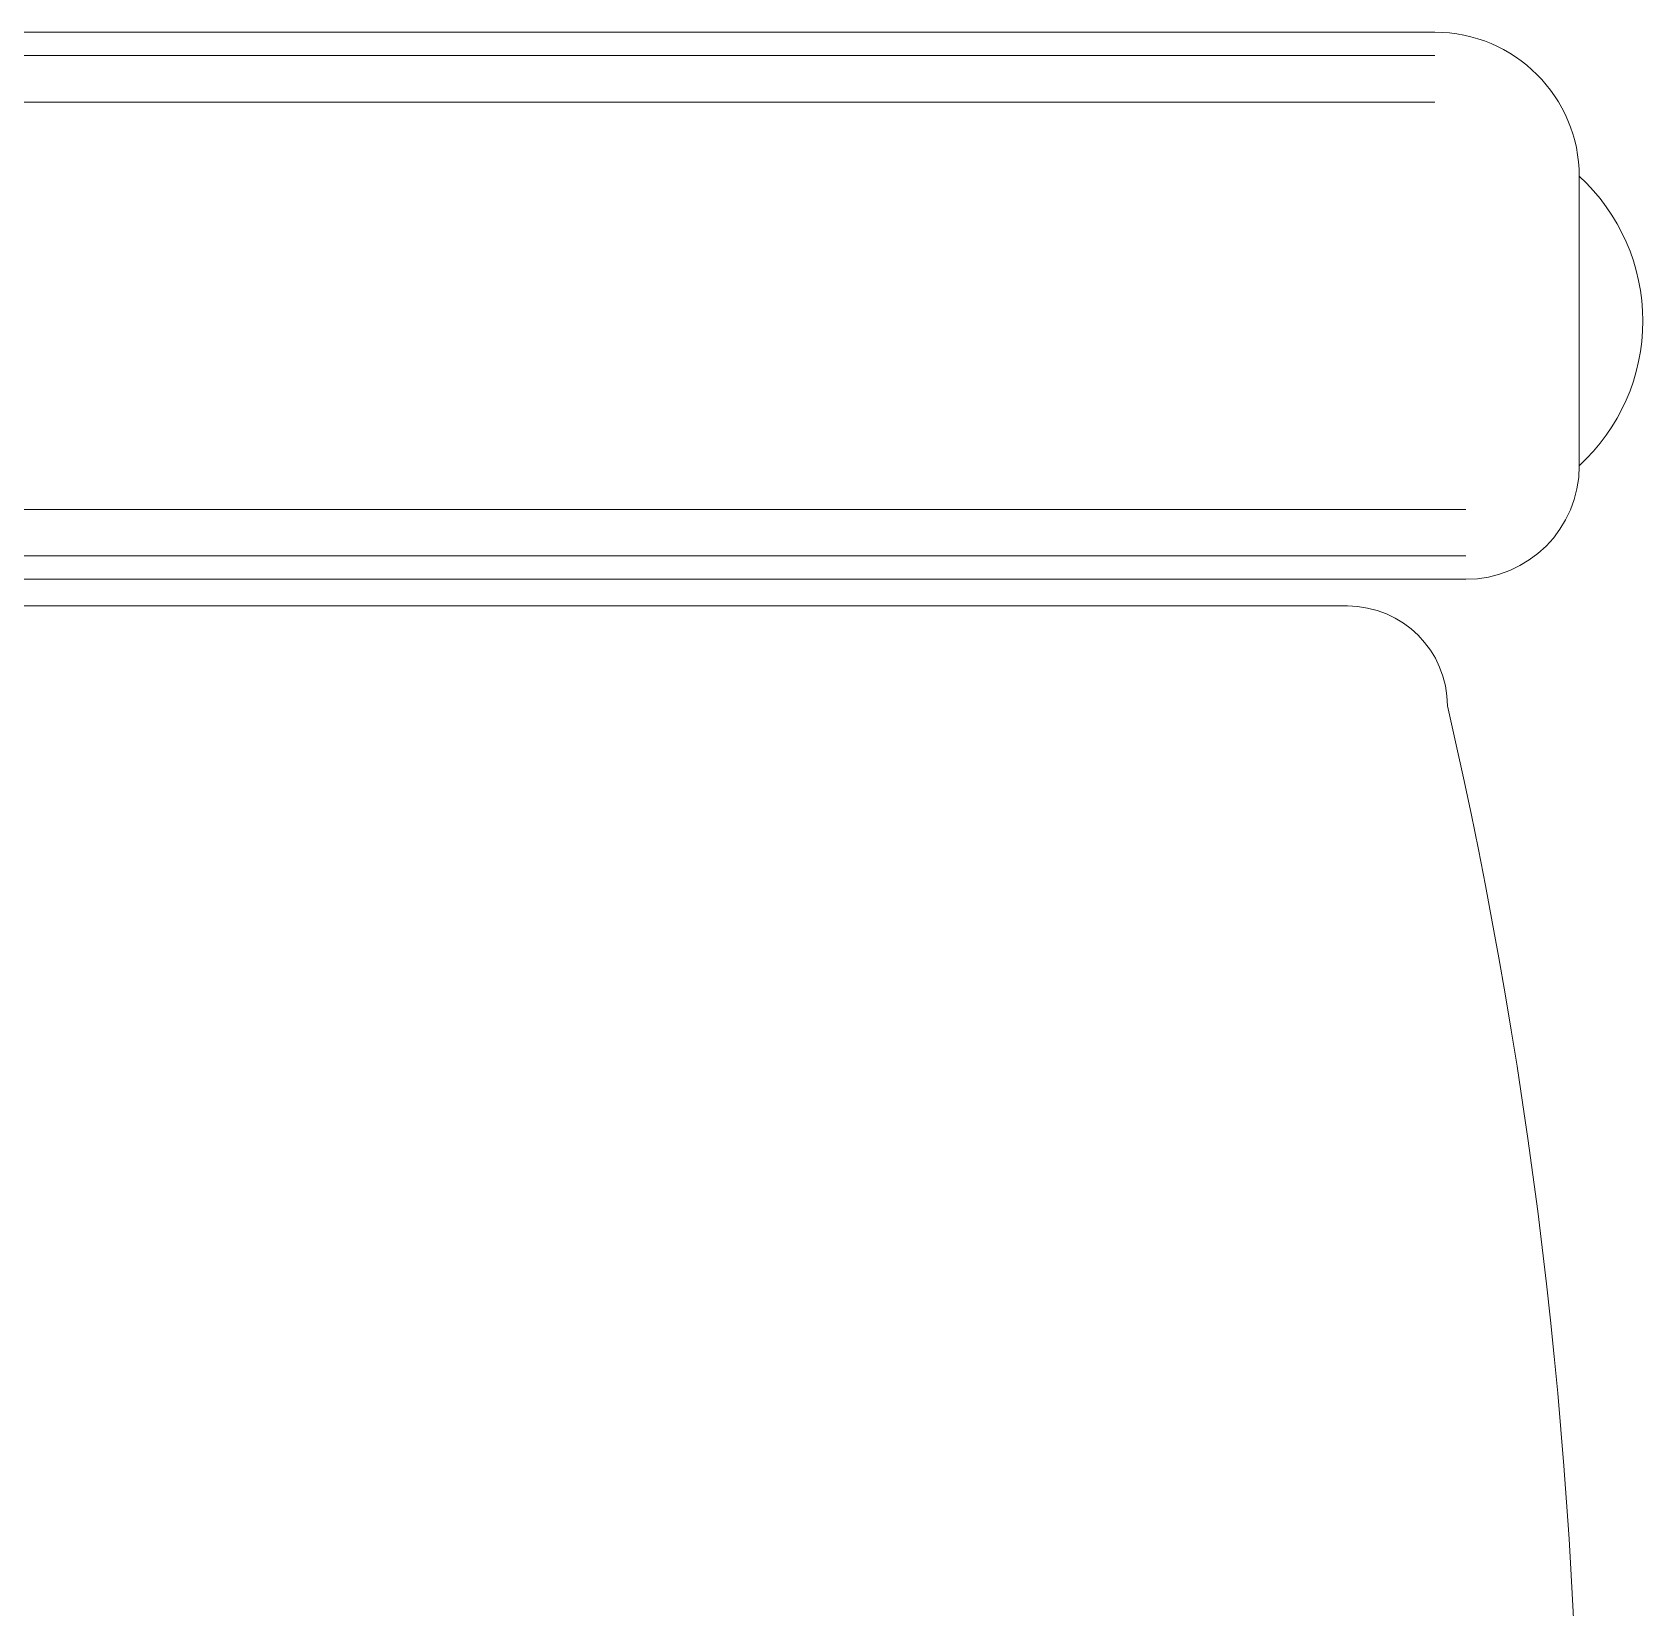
# Model space of a CAD drawing. Header units: millimetres. Extents: x 26027 to 581921, y 7230 to 233891.
# Drawn here: x 478423.9 to 478831.9, y 167037.7 to 167436.9 of the extents above; entities that cross this region are included whole.
import ezdxf

# ---------------------------------------------------------------- set-up
doc = ezdxf.new("R2010")
doc.units = ezdxf.units.MM
doc.header["$LTSCALE"] = 5
doc.layers.add('LOADING', color=163, linetype='Continuous', lineweight=5)
doc.layers.add('Medical Equipment and Furniture', color=163, linetype='Continuous', lineweight=0)

# ---------------------------------------------------------------- blocks, each defined once
blk = doc.blocks.new('GF21008-P')
at = {"layer": 'LOADING'}
for p, q in [((0.6710702074917663, -0.7712330209141101), (0.6710702074917663, -0.2169933554351928)), ((0.6769787489736245, -0.7712330209141101), (0.6769787489736245, -0.2169933554351928)), ((0.6887958319374548, -0.7712330209141101), (0.6887958319374548, -0.2169933554351928)), ((0.7919739816173887, -0.7633874811632495), (0.7919739816173887, -0.2169933554351928)), ((0.8037910645811621, -0.7633874811632495), (0.8037910645811621, -0.2169933554351928)), ((0.8096996060630204, -0.7633874811632495), (0.8096996060630204, -0.2169933554351928)), ((0.6643131647697942, -0.741258603206802), (0.6643131647697942, -0.2311912301837538)), ((0.6998371865777244, -0.8000000000000682), (0.7730870872263154, -0.8000000000000682))]:
    blk.add_line(p, q, dxfattribs=at)
for centre, radius, start, end in [((0.6389742545624699, -0.741258603206802), 0.0253389102073543, 270, 0), ((0.3446977460984044, 0.510551263496609), 1.31061346773117, 257.0245575984342, 282.9754424015657), ((0.7730870872263154, -0.7633874811632495), 0.03661251883673159, 270, 0), ((0.6998371865777244, -0.7712330209141101), 0.02876697908600339, 180, 270), ((0.7365303459005759, -0.7662042870107371), 0.04988524989960819, 222.6461810710852, 317.3538189289148)]:
    blk.add_arc(centre, radius, start, end, dxfattribs=at)

msp = doc.modelspace()

# ---------------------------------------------------------------- block references
at = {"layer": 'Medical Equipment and Furniture', "xscale": 1000, "yscale": 1000, "zscale": 1000, "rotation": 89.9999999999998}
msp.add_blockref('GF21008-P', (478015.8124129751, 166627.2100504164, 2.361868760772651), dxfattribs=at)

doc.saveas('drawing.dxf')
